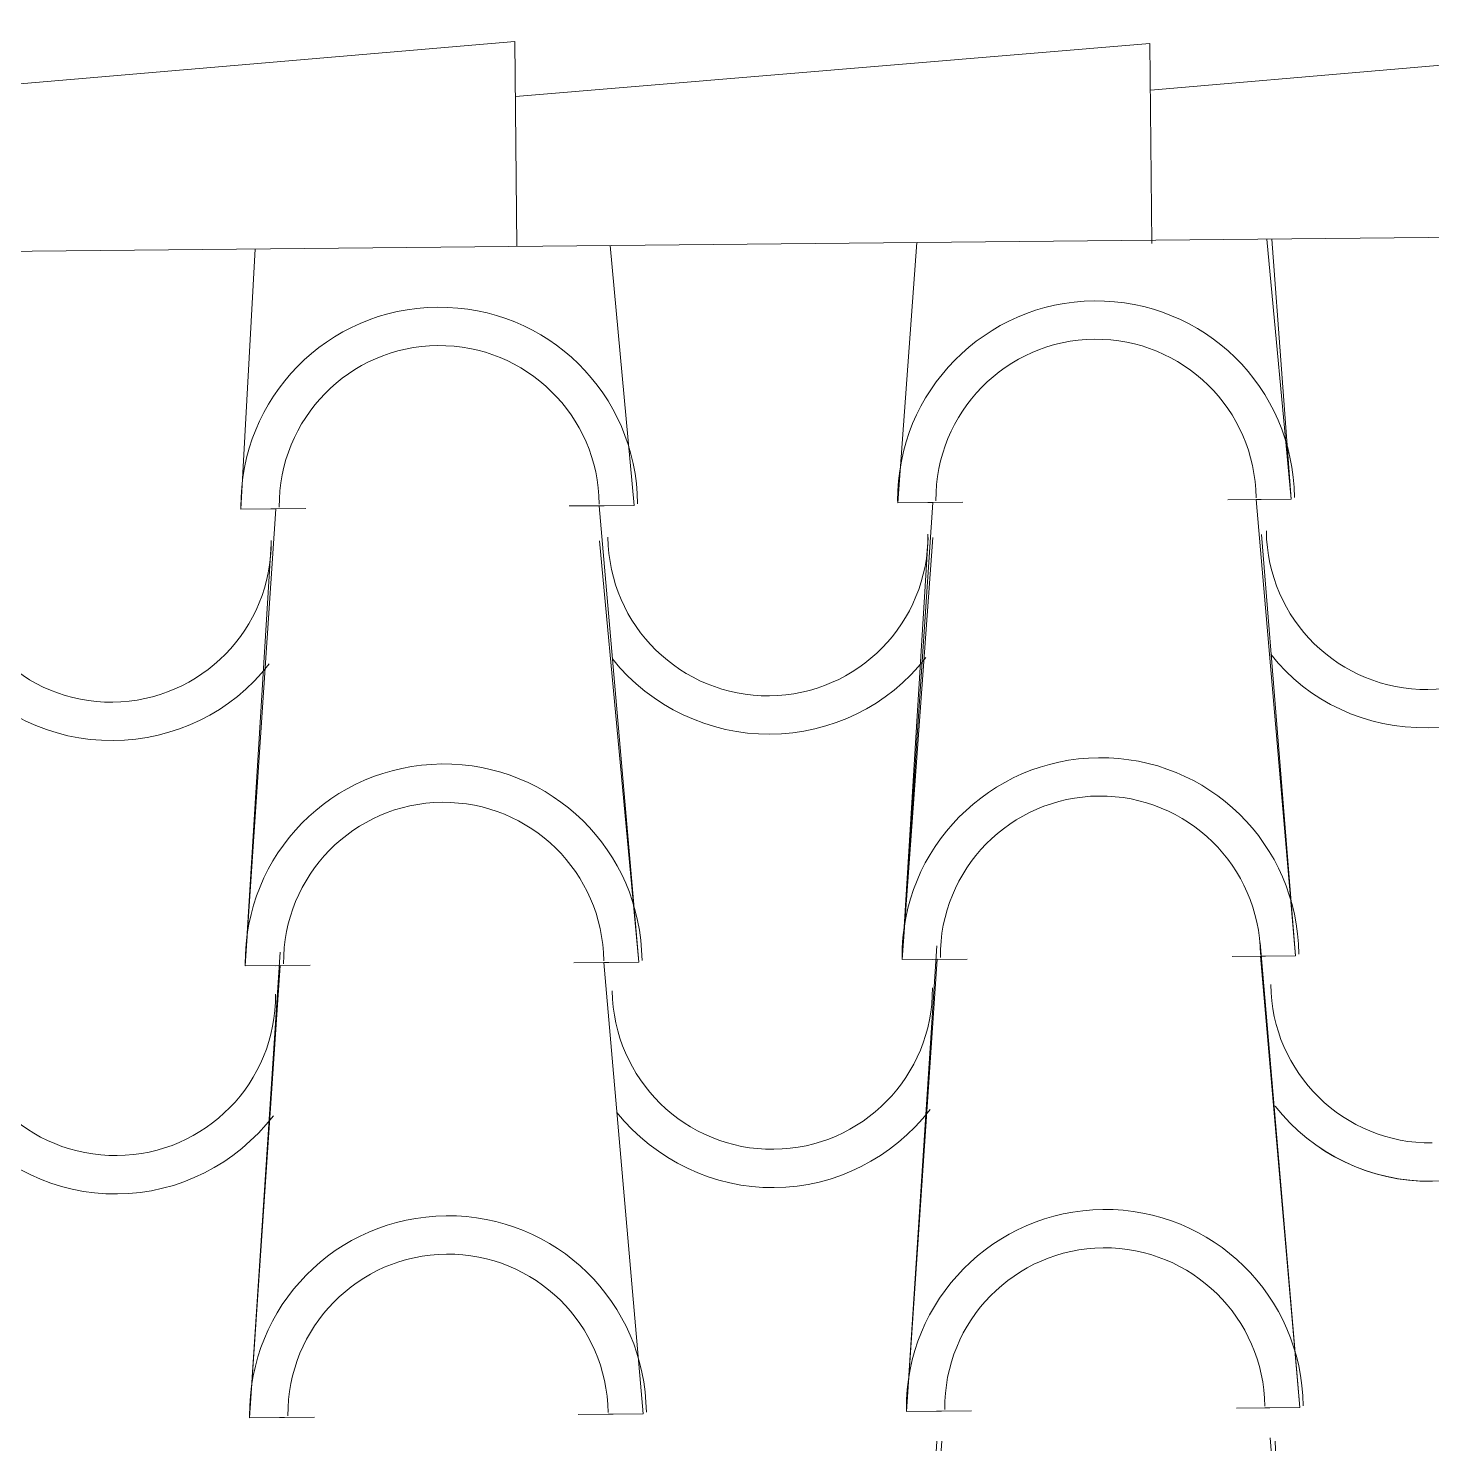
# Model space of a CAD drawing. Header units: millimetres. Extents: x 36985 to 49607, y -23856 to -17842.
# Drawn here: x 43211 to 43897, y -18572 to -17881 of the extents above; entities that cross this region are included whole.
import ezdxf

# ---------------------------------------------------------------- set-up
doc = ezdxf.new("R2010")
doc.units = ezdxf.units.MM
doc.layers.add('A-COB-___-___-EXI', color=250, linetype='Continuous', lineweight=25)

msp = doc.modelspace()

# ---------------------------------------------------------------- linework, layer by layer
at = {"layer": 'A-COB-___-___-EXI', "color": 18, "lineweight": 9}
for p, q in [((43332.46, -18115.6), (43315.36, -18115.77)), ((43330.02, -18115.63), (43347.12, -18115.46)), ((43492.91, -18114.06), (43475.81, -18114.22)), ((43490.47, -18114.08), (43507.57, -18113.92)), ((43495.06, -18337.22), (43477.95, -18337.39)), ((43334.61, -18338.76), (43317.51, -18338.93)), ((43332.17, -18338.79), (43349.27, -18338.62)), ((43497.18, -18557.94), (43480.08, -18558.1))]:
    msp.add_line(p, q, dxfattribs=at)
at = {"layer": 'A-COB-___-___-EXI', "color": 18, "lineweight": 9, "flags": 128}
for points in [[(44113.12, -17981.03), (44112.16, -17880.85), (43759.76, -17911.12)], [(43450.15, -17987.4), (43449.19, -17887.23), (43096.79, -17917.49)], [(43760.48, -17986.05), (43759.54, -17888.32), (43449.45, -17914.1)], [(37541.28, -18044.22), (48962.39, -17934.4), (48974.2, -18061.36), (48957.91, -18061.51), (48974.2, -18061.36), (48957.91, -18061.51), (48974.2, -18061.36), (48962.39, -17934.4), (48974.2, -18061.36), (48957.91, -18061.51), (48976.35, -18284.52), (48960.06, -18284.67), (48978.47, -18505.23), (48962.18, -18505.39), (48978.47, -18505.23), (48962.18, -18505.39), (48978.47, -18505.23), (48962.18, -18505.39), (48978.47, -18505.23), (48960.06, -18284.67), (48976.35, -18284.52), (48960.06, -18284.67)], [(43832.74, -18554.71), (43813.51, -18334.16), (43830.61, -18333.99), (43813.51, -18334.16), (43832.74, -18554.71), (43813.51, -18334.16), (43830.61, -18333.99), (43813.51, -18334.16), (43830.61, -18333.99), (43811.36, -18111), (43828.47, -18110.83), (43816.66, -17983.88), (43828.47, -18110.83), (43811.36, -18111), (43828.47, -18110.83), (43811.36, -18111)], [(43322.28, -17988.63), (43315.36, -18115.77), (43332.46, -18115.6), (43315.36, -18115.77), (43332.46, -18115.6), (43315.36, -18115.77), (43322.28, -17988.63), (43315.36, -18115.77), (43332.46, -18115.6), (43317.51, -18338.93), (43334.61, -18338.76), (43317.51, -18338.93), (43334.61, -18338.76), (43317.51, -18338.93), (43330.19, -18132.73), (43317.51, -18338.93), (43334.61, -18338.76), (43319.63, -18559.65), (43336.73, -18559.48), (43319.63, -18559.65), (43336.73, -18559.48), (43319.63, -18559.65), (43336.73, -18559.48), (43319.63, -18559.65), (43336.73, -18559.48), (43319.63, -18559.65), (43334.55, -18332.25), (43319.63, -18559.65), (43336.73, -18559.48)], [(43495.76, -17986.97), (43507.57, -18113.92), (43490.47, -18114.08), (43507.57, -18113.92), (43490.47, -18114.08), (43507.57, -18113.92), (43495.76, -17986.97), (43507.57, -18113.92), (43490.47, -18114.08), (43509.72, -18337.08), (43492.61, -18337.24), (43509.72, -18337.08), (43490.63, -18131.19), (43509.72, -18337.08), (43492.61, -18337.24), (43511.84, -18557.8), (43494.74, -18557.96), (43511.84, -18557.8), (43494.74, -18557.96), (43511.84, -18557.8), (43494.74, -18557.96), (43511.84, -18557.8), (43492.61, -18337.24), (43509.72, -18337.08), (43492.61, -18337.24), (43509.72, -18337.08)], [(43651.08, -18129.64), (43638.4, -18335.84), (43655.51, -18335.68), (43638.4, -18335.84), (43655.51, -18335.68), (43638.4, -18335.84), (43653.36, -18112.52), (43636.26, -18112.68), (43645.62, -17985.53)], [(43653.36, -18112.52), (43636.26, -18112.68), (43653.36, -18112.52), (43636.26, -18112.68), (43645.62, -17985.53)], [(43657.63, -18556.4), (43640.52, -18556.56), (43655.51, -18335.68), (43638.4, -18335.84), (43655.51, -18335.68), (43638.4, -18335.84), (43655.51, -18335.68), (43640.52, -18556.56), (43657.63, -18556.4), (43640.52, -18556.56), (43657.63, -18556.4), (43640.52, -18556.56), (43657.63, -18556.4), (43640.52, -18556.56), (43655.51, -18335.68), (43638.4, -18335.84), (43653.52, -18129.62), (43638.4, -18335.84), (43655.51, -18335.68), (43640.52, -18556.56), (43657.63, -18556.4), (43640.52, -18556.56), (43657.63, -18556.4), (43640.52, -18556.56), (43655.44, -18329.16), (43640.52, -18556.56)], [(43813.97, -18128.08), (43830.61, -18333.99), (43813.51, -18334.16), (43830.61, -18333.99), (43813.97, -18128.08), (43830.61, -18333.99), (43813.51, -18334.16), (43830.61, -18333.99), (43813.97, -18128.08), (43830.61, -18333.99), (43813.51, -18334.16), (43830.61, -18333.99), (43813.51, -18334.16), (43832.74, -18554.71), (43815.63, -18554.88), (43832.74, -18554.71), (43815.63, -18554.88), (43832.74, -18554.71), (43815.63, -18554.88), (43832.74, -18554.71), (43815.63, -18554.88), (43832.74, -18554.71), (43813.45, -18327.64), (43832.74, -18554.71), (43815.63, -18554.88), (43832.74, -18554.71), (43815.63, -18554.88)], [(43492.61, -18337.24), (43511.84, -18557.8), (43494.74, -18557.96), (43511.84, -18557.8)], [(43672.29, -18556.26), (43655.18, -18556.42), (43672.29, -18556.26), (43655.18, -18556.42)], [(43351.39, -18559.34), (43334.29, -18559.51), (43351.39, -18559.34), (43334.29, -18559.51)], [(43642.65, -18778.09), (43657.77, -18571.06), (43642.65, -18778.09)], [(43642.65, -18778.09), (43657.77, -18571.06)], [(43644.8, -19001.25), (43659.7, -18771.41), (43644.8, -19001.25), (43661.9, -19001.09), (43644.8, -19001.25), (43659.76, -18777.93), (43642.65, -18778.09), (43657.77, -18571.06)], [(43642.65, -18778.09), (43655.33, -18571.08), (43642.65, -18778.09)], [(43834.87, -18776.24), (43818.22, -18569.51), (43834.87, -18776.24)], [(43834.87, -18776.24), (43818.22, -18569.51), (43834.87, -18776.24)]]:
    msp.add_lwpolyline(points, dxfattribs=at)
for points in [[(43819.1, -17983.86), (43828.47, -18110.83), (43811.36, -18111), (43828.47, -18110.83), (43811.36, -18111), (43828.47, -18110.83)], [(43816.66, -17983.88), (43828.47, -18110.83), (43811.36, -18111), (43828.47, -18110.83), (43811.36, -18111), (43828.47, -18110.83)], [(43645.62, -17985.53), (43636.26, -18112.68), (43653.36, -18112.52), (43636.26, -18112.68), (43653.36, -18112.52), (43636.26, -18112.68)], [(43645.62, -17985.53), (43636.26, -18112.68), (43653.36, -18112.52), (43636.26, -18112.68), (43653.36, -18112.52), (43636.26, -18112.68)], [(43668.02, -18112.38), (43650.92, -18112.54)], [(43797.52, -18111.13), (43813.81, -18110.97)], [(43653.52, -18129.62), (43638.4, -18335.84), (43655.51, -18335.68), (43638.4, -18335.84)], [(43670.17, -18335.54), (43653.06, -18335.7)], [(43799.66, -18334.29), (43815.95, -18334.14)], [(43801.79, -18555.01), (43818.08, -18554.85)], [(43818.22, -18569.51), (43834.87, -18776.24), (43817.76, -18776.41), (43834.87, -18776.24)]]:
    msp.add_lwpolyline(points, close=True, dxfattribs=at)
at = {"layer": 'A-COB-___-___-EXI', "color": 18, "lineweight": 9}
for points in [[(43411.34, -18017.1), (43411.34, -18017.1), (43357.59, -18017.62), (43314.84, -18061.2), (43315.35, -18114.95)], [(43411.34, -18017.1), (43411.34, -18017.1), (43357.59, -18017.62), (43314.84, -18061.2), (43315.35, -18114.95)], [(43411.34, -18017.1), (43411.34, -18017.1), (43357.59, -18017.62), (43314.84, -18061.2), (43315.35, -18114.95)], [(43411.34, -18017.1), (43411.34, -18017.1), (43357.59, -18017.62), (43314.84, -18061.2), (43315.35, -18114.95)], [(43411.34, -18017.1), (43411.34, -18017.1), (43357.59, -18017.62), (43314.84, -18061.2), (43315.35, -18114.95)], [(43411.34, -18017.1), (43411.34, -18017.1), (43357.59, -18017.62), (43314.84, -18061.2), (43315.35, -18114.95)], [(43732.24, -18014.02), (43732.24, -18014.02), (43679.3, -18014.52), (43635.73, -18058.11), (43636.25, -18111.87)], [(43732.24, -18014.02), (43732.24, -18014.02), (43679.3, -18014.52), (43635.73, -18058.11), (43636.25, -18111.87)], [(43732.24, -18014.02), (43732.24, -18014.02), (43679.3, -18014.52), (43635.73, -18058.11), (43636.25, -18111.87)], [(43732.24, -18014.02), (43732.24, -18014.02), (43679.3, -18014.52), (43635.73, -18058.11), (43636.25, -18111.87)], [(43732.24, -18014.02), (43732.24, -18014.02), (43679.3, -18014.52), (43635.73, -18058.11), (43636.25, -18111.87)], [(43732.24, -18014.02), (43732.24, -18014.02), (43679.3, -18014.52), (43635.73, -18058.11), (43636.25, -18111.87)], [(43732.24, -18014.02), (43732.24, -18014.02), (43679.3, -18014.52), (43635.73, -18058.11), (43636.25, -18111.87)], [(43732.24, -18014.02), (43732.24, -18014.02), (43679.3, -18014.52), (43635.73, -18058.11), (43636.25, -18111.87)], [(43732.24, -18014.02), (43732.24, -18014.02), (43679.3, -18014.52), (43635.73, -18058.11), (43636.25, -18111.87)], [(43732.24, -18014.02), (43732.24, -18014.02), (43679.3, -18014.52), (43635.73, -18058.11), (43636.25, -18111.87)], [(43732.24, -18014.02), (43732.24, -18014.02), (43679.3, -18014.52), (43635.73, -18058.11), (43636.25, -18111.87)], [(43732.24, -18014.02), (43732.24, -18014.02), (43679.3, -18014.52), (43635.73, -18058.11), (43636.25, -18111.87)], [(43732.42, -18032.75), (43732.42, -18032.75), (43689.25, -18033.16), (43654.57, -18068.52), (43654.98, -18111.69)], [(43732.42, -18032.75), (43732.42, -18032.75), (43689.25, -18033.16), (43654.57, -18068.52), (43654.98, -18111.69)], [(43732.42, -18032.75), (43732.42, -18032.75), (43689.25, -18033.16), (43654.57, -18068.52), (43654.98, -18111.69)], [(43732.42, -18032.75), (43732.42, -18032.75), (43689.25, -18033.16), (43654.57, -18068.52), (43654.98, -18111.69)], [(43732.42, -18032.75), (43732.42, -18032.75), (43689.25, -18033.16), (43654.57, -18068.52), (43654.98, -18111.69)], [(43732.42, -18032.75), (43732.42, -18032.75), (43689.25, -18033.16), (43654.57, -18068.52), (43654.98, -18111.69)], [(43732.42, -18032.75), (43732.42, -18032.75), (43689.25, -18033.16), (43654.57, -18068.52), (43654.98, -18111.69)], [(43732.42, -18032.75), (43732.42, -18032.75), (43689.25, -18033.16), (43654.57, -18068.52), (43654.98, -18111.69)], [(43732.42, -18032.75), (43732.42, -18032.75), (43689.25, -18033.16), (43654.57, -18068.52), (43654.98, -18111.69)], [(43732.42, -18032.75), (43732.42, -18032.75), (43689.25, -18033.16), (43654.57, -18068.52), (43654.98, -18111.69)], [(43732.42, -18032.75), (43732.42, -18032.75), (43689.25, -18033.16), (43654.57, -18068.52), (43654.98, -18111.69)], [(43732.42, -18032.75), (43732.42, -18032.75), (43689.25, -18033.16), (43654.57, -18068.52), (43654.98, -18111.69)], [(43411.52, -18035.83), (43411.52, -18035.83), (43368.35, -18036.25), (43333.67, -18071.61), (43334.09, -18114.77)], [(43411.52, -18035.83), (43411.52, -18035.83), (43368.35, -18036.25), (43333.67, -18071.61), (43334.09, -18114.77)], [(43411.52, -18035.83), (43411.52, -18035.83), (43368.35, -18036.25), (43333.67, -18071.61), (43334.09, -18114.77)], [(43411.52, -18035.83), (43411.52, -18035.83), (43368.35, -18036.25), (43333.67, -18071.61), (43334.09, -18114.77)], [(43411.52, -18035.83), (43411.52, -18035.83), (43368.35, -18036.25), (43333.67, -18071.61), (43334.09, -18114.77)], [(43411.52, -18035.83), (43411.52, -18035.83), (43368.35, -18036.25), (43333.67, -18071.61), (43334.09, -18114.77)], [(43573.63, -18206.96), (43573.63, -18206.96), (43616.8, -18206.54), (43651.48, -18171.18), (43651.07, -18128.02)], [(43895.34, -18203.86), (43895.34, -18203.86), (43938.51, -18203.45), (43973.19, -18168.09), (43972.78, -18124.92)], [(43252.73, -18210.04), (43252.73, -18210.04), (43295.9, -18209.63), (43330.58, -18174.27), (43330.17, -18131.1)], [(43895.52, -18222.59), (43895.52, -18222.59), (43924.84, -18222.31), (43953.21, -18208.19), (43970.9, -18184.4)], [(43252.91, -18228.77), (43252.91, -18228.77), (43283.05, -18228.48), (43310.61, -18215.19), (43329.12, -18191.39)], [(43573.81, -18225.69), (43573.81, -18225.69), (43603.94, -18225.4), (43631.51, -18212.1), (43650.02, -18188.3)], [(43413.49, -18240.26), (43413.49, -18240.26), (43359.73, -18240.78), (43316.98, -18284.36), (43317.5, -18338.11)], [(43413.49, -18240.26), (43413.49, -18240.26), (43359.73, -18240.78), (43316.98, -18284.36), (43317.5, -18338.11)], [(43413.49, -18240.26), (43413.49, -18240.26), (43359.73, -18240.78), (43316.98, -18284.36), (43317.5, -18338.11)], [(43413.49, -18240.26), (43413.49, -18240.26), (43359.73, -18240.78), (43316.98, -18284.36), (43317.5, -18338.11)], [(43413.49, -18240.26), (43413.49, -18240.26), (43359.73, -18240.78), (43316.98, -18284.36), (43317.5, -18338.11)], [(43413.49, -18240.26), (43413.49, -18240.26), (43359.73, -18240.78), (43316.98, -18284.36), (43317.5, -18338.11)], [(43734.38, -18237.18), (43734.38, -18237.18), (43681.44, -18237.69), (43637.88, -18281.27), (43638.39, -18335.03)], [(43734.38, -18237.18), (43734.38, -18237.18), (43681.44, -18237.69), (43637.88, -18281.27), (43638.39, -18335.03)], [(43734.38, -18237.18), (43734.38, -18237.18), (43681.44, -18237.69), (43637.88, -18281.27), (43638.39, -18335.03)], [(43734.38, -18237.18), (43734.38, -18237.18), (43681.44, -18237.69), (43637.88, -18281.27), (43638.39, -18335.03)], [(43734.38, -18237.18), (43734.38, -18237.18), (43681.44, -18237.69), (43637.88, -18281.27), (43638.39, -18335.03)], [(43734.38, -18237.18), (43734.38, -18237.18), (43681.44, -18237.69), (43637.88, -18281.27), (43638.39, -18335.03)], [(43734.38, -18237.18), (43734.38, -18237.18), (43681.44, -18237.69), (43637.88, -18281.27), (43638.39, -18335.03)], [(43734.38, -18237.18), (43734.38, -18237.18), (43681.44, -18237.69), (43637.88, -18281.27), (43638.39, -18335.03)], [(43734.38, -18237.18), (43734.38, -18237.18), (43681.44, -18237.69), (43637.88, -18281.27), (43638.39, -18335.03)], [(43734.38, -18237.18), (43734.38, -18237.18), (43681.44, -18237.69), (43637.88, -18281.27), (43638.39, -18335.03)], [(43734.38, -18237.18), (43734.38, -18237.18), (43681.44, -18237.69), (43637.88, -18281.27), (43638.39, -18335.03)], [(43734.38, -18237.18), (43734.38, -18237.18), (43681.44, -18237.69), (43637.88, -18281.27), (43638.39, -18335.03)], [(43413.67, -18258.99), (43413.67, -18258.99), (43370.5, -18259.41), (43335.82, -18294.77), (43336.23, -18337.93)], [(43413.67, -18258.99), (43413.67, -18258.99), (43370.5, -18259.41), (43335.82, -18294.77), (43336.23, -18337.93)], [(43413.67, -18258.99), (43413.67, -18258.99), (43370.5, -18259.41), (43335.82, -18294.77), (43336.23, -18337.93)], [(43413.67, -18258.99), (43413.67, -18258.99), (43370.5, -18259.41), (43335.82, -18294.77), (43336.23, -18337.93)], [(43413.67, -18258.99), (43413.67, -18258.99), (43370.5, -18259.41), (43335.82, -18294.77), (43336.23, -18337.93)], [(43413.67, -18258.99), (43413.67, -18258.99), (43370.5, -18259.41), (43335.82, -18294.77), (43336.23, -18337.93)], [(43734.56, -18255.91), (43734.56, -18255.91), (43691.4, -18256.32), (43656.71, -18291.68), (43657.13, -18334.85)], [(43734.56, -18255.91), (43734.56, -18255.91), (43691.4, -18256.32), (43656.71, -18291.68), (43657.13, -18334.85)], [(43734.56, -18255.91), (43734.56, -18255.91), (43691.4, -18256.32), (43656.71, -18291.68), (43657.13, -18334.85)], [(43734.56, -18255.91), (43734.56, -18255.91), (43691.4, -18256.32), (43656.71, -18291.68), (43657.13, -18334.85)], [(43734.56, -18255.91), (43734.56, -18255.91), (43691.4, -18256.32), (43656.71, -18291.68), (43657.13, -18334.85)], [(43734.56, -18255.91), (43734.56, -18255.91), (43691.4, -18256.32), (43656.71, -18291.68), (43657.13, -18334.85)], [(43734.56, -18255.91), (43734.56, -18255.91), (43691.4, -18256.32), (43656.71, -18291.68), (43657.13, -18334.85)], [(43734.56, -18255.91), (43734.56, -18255.91), (43691.4, -18256.32), (43656.71, -18291.68), (43657.13, -18334.85)], [(43734.56, -18255.91), (43734.56, -18255.91), (43691.4, -18256.32), (43656.71, -18291.68), (43657.13, -18334.85)], [(43734.56, -18255.91), (43734.56, -18255.91), (43691.4, -18256.32), (43656.71, -18291.68), (43657.13, -18334.85)], [(43734.56, -18255.91), (43734.56, -18255.91), (43691.4, -18256.32), (43656.71, -18291.68), (43657.13, -18334.85)], [(43734.56, -18255.91), (43734.56, -18255.91), (43691.4, -18256.32), (43656.71, -18291.68), (43657.13, -18334.85)], [(43575.76, -18428.49), (43575.76, -18428.49), (43618.93, -18428.07), (43653.61, -18392.71), (43653.2, -18349.55)], [(43254.86, -18431.57), (43254.86, -18431.57), (43298.03, -18431.16), (43332.71, -18395.8), (43332.3, -18352.63)], [(43896.83, -18444.13), (43896.83, -18444.13), (43926.97, -18443.84), (43955.34, -18429.72), (43973.03, -18405.93)], [(43255.04, -18450.31), (43255.04, -18450.31), (43285.18, -18450.02), (43312.74, -18435.9), (43331.24, -18412.1)], [(43255.04, -18450.31), (43255.04, -18450.31), (43285.18, -18450.02), (43312.74, -18435.9), (43331.24, -18412.1)], [(43575.94, -18447.22), (43575.94, -18447.22), (43606.07, -18446.93), (43633.63, -18432.82), (43652.14, -18409.02)], [(43575.94, -18447.22), (43575.94, -18447.22), (43606.07, -18446.93), (43633.63, -18432.82), (43652.14, -18409.02)], [(43415.61, -18460.98), (43415.61, -18460.98), (43361.85, -18461.5), (43319.1, -18505.08), (43319.62, -18558.83)], [(43415.61, -18460.98), (43415.61, -18460.98), (43361.85, -18461.5), (43319.1, -18505.08), (43319.62, -18558.83)], [(43415.61, -18460.98), (43415.61, -18460.98), (43361.85, -18461.5), (43319.1, -18505.08), (43319.62, -18558.83)], [(43415.61, -18460.98), (43415.61, -18460.98), (43361.85, -18461.5), (43319.1, -18505.08), (43319.62, -18558.83)], [(43415.61, -18460.98), (43415.61, -18460.98), (43361.85, -18461.5), (43319.1, -18505.08), (43319.62, -18558.83)], [(43415.61, -18460.98), (43415.61, -18460.98), (43361.85, -18461.5), (43319.1, -18505.08), (43319.62, -18558.83)], [(43415.61, -18460.98), (43415.61, -18460.98), (43361.85, -18461.5), (43319.1, -18505.08), (43319.62, -18558.83)], [(43415.61, -18460.98), (43415.61, -18460.98), (43361.85, -18461.5), (43319.1, -18505.08), (43319.62, -18558.83)], [(43415.61, -18460.98), (43415.61, -18460.98), (43361.85, -18461.5), (43319.1, -18505.08), (43319.62, -18558.83)], [(43736.5, -18457.89), (43736.5, -18457.89), (43683.56, -18458.4), (43640, -18501.99), (43640.52, -18555.75)], [(43736.5, -18457.89), (43736.5, -18457.89), (43683.56, -18458.4), (43640, -18501.99), (43640.52, -18555.75)], [(43736.5, -18457.89), (43736.5, -18457.89), (43683.56, -18458.4), (43640, -18501.99), (43640.52, -18555.75)], [(43736.5, -18457.89), (43736.5, -18457.89), (43683.56, -18458.4), (43640, -18501.99), (43640.52, -18555.75)], [(43736.5, -18457.89), (43736.5, -18457.89), (43683.56, -18458.4), (43640, -18501.99), (43640.52, -18555.75)], [(43736.5, -18457.89), (43736.5, -18457.89), (43683.56, -18458.4), (43640, -18501.99), (43640.52, -18555.75)], [(43736.5, -18457.89), (43736.5, -18457.89), (43683.56, -18458.4), (43640, -18501.99), (43640.52, -18555.75)], [(43736.5, -18457.89), (43736.5, -18457.89), (43683.56, -18458.4), (43640, -18501.99), (43640.52, -18555.75)], [(43736.5, -18457.89), (43736.5, -18457.89), (43683.56, -18458.4), (43640, -18501.99), (43640.52, -18555.75)], [(43736.5, -18457.89), (43736.5, -18457.89), (43683.56, -18458.4), (43640, -18501.99), (43640.52, -18555.75)], [(43736.5, -18457.89), (43736.5, -18457.89), (43683.56, -18458.4), (43640, -18501.99), (43640.52, -18555.75)], [(43736.5, -18457.89), (43736.5, -18457.89), (43683.56, -18458.4), (43640, -18501.99), (43640.52, -18555.75)], [(43415.79, -18479.71), (43415.79, -18479.71), (43372.62, -18480.13), (43337.94, -18515.49), (43338.35, -18558.65)], [(43415.79, -18479.71), (43415.79, -18479.71), (43372.62, -18480.13), (43337.94, -18515.49), (43338.35, -18558.65)], [(43415.79, -18479.71), (43415.79, -18479.71), (43372.62, -18480.13), (43337.94, -18515.49), (43338.35, -18558.65)], [(43415.79, -18479.71), (43415.79, -18479.71), (43372.62, -18480.13), (43337.94, -18515.49), (43338.35, -18558.65)], [(43415.79, -18479.71), (43415.79, -18479.71), (43372.62, -18480.13), (43337.94, -18515.49), (43338.35, -18558.65)], [(43415.79, -18479.71), (43415.79, -18479.71), (43372.62, -18480.13), (43337.94, -18515.49), (43338.35, -18558.65)], [(43415.79, -18479.71), (43415.79, -18479.71), (43372.62, -18480.13), (43337.94, -18515.49), (43338.35, -18558.65)], [(43415.79, -18479.71), (43415.79, -18479.71), (43372.62, -18480.13), (43337.94, -18515.49), (43338.35, -18558.65)], [(43415.79, -18479.71), (43415.79, -18479.71), (43372.62, -18480.13), (43337.94, -18515.49), (43338.35, -18558.65)], [(43736.68, -18476.63), (43736.68, -18476.63), (43693.52, -18477.04), (43658.83, -18512.4), (43659.25, -18555.57)], [(43736.68, -18476.63), (43736.68, -18476.63), (43693.52, -18477.04), (43658.83, -18512.4), (43659.25, -18555.57)], [(43736.68, -18476.63), (43736.68, -18476.63), (43693.52, -18477.04), (43658.83, -18512.4), (43659.25, -18555.57)], [(43736.68, -18476.63), (43736.68, -18476.63), (43693.52, -18477.04), (43658.83, -18512.4), (43659.25, -18555.57)], [(43736.68, -18476.63), (43736.68, -18476.63), (43693.52, -18477.04), (43658.83, -18512.4), (43659.25, -18555.57)], [(43736.68, -18476.63), (43736.68, -18476.63), (43693.52, -18477.04), (43658.83, -18512.4), (43659.25, -18555.57)], [(43736.68, -18476.63), (43736.68, -18476.63), (43693.52, -18477.04), (43658.83, -18512.4), (43659.25, -18555.57)], [(43736.68, -18476.63), (43736.68, -18476.63), (43693.52, -18477.04), (43658.83, -18512.4), (43659.25, -18555.57)], [(43736.68, -18476.63), (43736.68, -18476.63), (43693.52, -18477.04), (43658.83, -18512.4), (43659.25, -18555.57)], [(43736.68, -18476.63), (43736.68, -18476.63), (43693.52, -18477.04), (43658.83, -18512.4), (43659.25, -18555.57)], [(43736.68, -18476.63), (43736.68, -18476.63), (43693.52, -18477.04), (43658.83, -18512.4), (43659.25, -18555.57)], [(43736.68, -18476.63), (43736.68, -18476.63), (43693.52, -18477.04), (43658.83, -18512.4), (43659.25, -18555.57)]]:
    msp.add_open_spline(points, degree=3, knots=[0.125, 0.125, 0.125, 0.125, 0.125001, 1, 1, 1, 1], dxfattribs=at)
for points in [[(43509.19, -18113.09), (43508.68, -18059.34), (43465.1, -18016.58), (43411.34, -18017.1)], [(43509.19, -18113.09), (43508.68, -18059.34), (43465.1, -18016.58), (43411.34, -18017.1)], [(43509.19, -18113.09), (43508.68, -18059.34), (43465.1, -18016.58), (43411.34, -18017.1)], [(43509.19, -18113.09), (43508.68, -18059.34), (43465.1, -18016.58), (43411.34, -18017.1)], [(43509.19, -18113.09), (43508.68, -18059.34), (43465.1, -18016.58), (43411.34, -18017.1)], [(43509.19, -18113.09), (43508.68, -18059.34), (43465.1, -18016.58), (43411.34, -18017.1)], [(43830.09, -18110), (43829.57, -18056.25), (43785.99, -18013.5), (43732.24, -18014.02)], [(43830.09, -18110), (43829.57, -18056.25), (43785.99, -18013.5), (43732.24, -18014.02)], [(43830.09, -18110), (43829.57, -18056.25), (43785.99, -18013.5), (43732.24, -18014.02)], [(43830.09, -18110), (43829.57, -18056.25), (43785.99, -18013.5), (43732.24, -18014.02)], [(43830.09, -18110), (43829.57, -18056.25), (43785.99, -18013.5), (43732.24, -18014.02)], [(43830.09, -18110), (43829.57, -18056.25), (43785.99, -18013.5), (43732.24, -18014.02)], [(43830.09, -18110), (43829.57, -18056.25), (43785.99, -18013.5), (43732.24, -18014.02)], [(43830.09, -18110), (43829.57, -18056.25), (43785.99, -18013.5), (43732.24, -18014.02)], [(43830.09, -18110), (43829.57, -18056.25), (43785.99, -18013.5), (43732.24, -18014.02)], [(43830.09, -18110), (43829.57, -18056.25), (43785.99, -18013.5), (43732.24, -18014.02)], [(43830.09, -18110), (43829.57, -18056.25), (43785.99, -18013.5), (43732.24, -18014.02)], [(43830.09, -18110), (43829.57, -18056.25), (43785.99, -18013.5), (43732.24, -18014.02)], [(43811.36, -18110.18), (43810.94, -18067.02), (43775.58, -18032.33), (43732.42, -18032.75)], [(43811.36, -18110.18), (43810.94, -18067.02), (43775.58, -18032.33), (43732.42, -18032.75)], [(43811.36, -18110.18), (43810.94, -18067.02), (43775.58, -18032.33), (43732.42, -18032.75)], [(43811.36, -18110.18), (43810.94, -18067.02), (43775.58, -18032.33), (43732.42, -18032.75)], [(43811.36, -18110.18), (43810.94, -18067.02), (43775.58, -18032.33), (43732.42, -18032.75)], [(43811.36, -18110.18), (43810.94, -18067.02), (43775.58, -18032.33), (43732.42, -18032.75)], [(43811.36, -18110.18), (43810.94, -18067.02), (43775.58, -18032.33), (43732.42, -18032.75)], [(43811.36, -18110.18), (43810.94, -18067.02), (43775.58, -18032.33), (43732.42, -18032.75)], [(43811.36, -18110.18), (43810.94, -18067.02), (43775.58, -18032.33), (43732.42, -18032.75)], [(43811.36, -18110.18), (43810.94, -18067.02), (43775.58, -18032.33), (43732.42, -18032.75)], [(43811.36, -18110.18), (43810.94, -18067.02), (43775.58, -18032.33), (43732.42, -18032.75)], [(43811.36, -18110.18), (43810.94, -18067.02), (43775.58, -18032.33), (43732.42, -18032.75)], [(43490.46, -18113.27), (43490.05, -18070.1), (43454.69, -18035.42), (43411.52, -18035.83)], [(43490.46, -18113.27), (43490.05, -18070.1), (43454.69, -18035.42), (43411.52, -18035.83)], [(43490.46, -18113.27), (43490.05, -18070.1), (43454.69, -18035.42), (43411.52, -18035.83)], [(43490.46, -18113.27), (43490.05, -18070.1), (43454.69, -18035.42), (43411.52, -18035.83)], [(43490.46, -18113.27), (43490.05, -18070.1), (43454.69, -18035.42), (43411.52, -18035.83)], [(43490.46, -18113.27), (43490.05, -18070.1), (43454.69, -18035.42), (43411.52, -18035.83)], [(43494.69, -18129.52), (43495.1, -18172.69), (43530.46, -18207.37), (43573.63, -18206.96)], [(43816.4, -18126.43), (43816.81, -18169.59), (43852.17, -18204.28), (43895.34, -18203.86)], [(43173.79, -18132.61), (43174.21, -18175.77), (43209.57, -18210.46), (43252.73, -18210.04)], [(43175.99, -18192.04), (43194.95, -18215.48), (43222.78, -18229.06), (43252.91, -18228.77)], [(43496.89, -18188.96), (43515.85, -18212.4), (43544.49, -18225.97), (43573.81, -18225.69)], [(43818.61, -18186.68), (43836.75, -18210.13), (43865.38, -18222.88), (43895.52, -18222.59)], [(43511.34, -18336.25), (43510.82, -18282.5), (43467.24, -18239.75), (43413.49, -18240.26)], [(43511.34, -18336.25), (43510.82, -18282.5), (43467.24, -18239.75), (43413.49, -18240.26)], [(43511.34, -18336.25), (43510.82, -18282.5), (43467.24, -18239.75), (43413.49, -18240.26)], [(43511.34, -18336.25), (43510.82, -18282.5), (43467.24, -18239.75), (43413.49, -18240.26)], [(43511.34, -18336.25), (43510.82, -18282.5), (43467.24, -18239.75), (43413.49, -18240.26)], [(43511.34, -18336.25), (43510.82, -18282.5), (43467.24, -18239.75), (43413.49, -18240.26)], [(43832.23, -18333.16), (43831.72, -18279.41), (43788.14, -18236.66), (43734.38, -18237.18)], [(43832.23, -18333.16), (43831.72, -18279.41), (43788.14, -18236.66), (43734.38, -18237.18)], [(43832.23, -18333.16), (43831.72, -18279.41), (43788.14, -18236.66), (43734.38, -18237.18)], [(43832.23, -18333.16), (43831.72, -18279.41), (43788.14, -18236.66), (43734.38, -18237.18)], [(43832.23, -18333.16), (43831.72, -18279.41), (43788.14, -18236.66), (43734.38, -18237.18)], [(43832.23, -18333.16), (43831.72, -18279.41), (43788.14, -18236.66), (43734.38, -18237.18)], [(43832.23, -18333.16), (43831.72, -18279.41), (43788.14, -18236.66), (43734.38, -18237.18)], [(43832.23, -18333.16), (43831.72, -18279.41), (43788.14, -18236.66), (43734.38, -18237.18)], [(43832.23, -18333.16), (43831.72, -18279.41), (43788.14, -18236.66), (43734.38, -18237.18)], [(43832.23, -18333.16), (43831.72, -18279.41), (43788.14, -18236.66), (43734.38, -18237.18)], [(43832.23, -18333.16), (43831.72, -18279.41), (43788.14, -18236.66), (43734.38, -18237.18)], [(43832.23, -18333.16), (43831.72, -18279.41), (43788.14, -18236.66), (43734.38, -18237.18)], [(43492.61, -18336.43), (43492.19, -18293.26), (43456.83, -18258.58), (43413.67, -18258.99)], [(43492.61, -18336.43), (43492.19, -18293.26), (43456.83, -18258.58), (43413.67, -18258.99)], [(43492.61, -18336.43), (43492.19, -18293.26), (43456.83, -18258.58), (43413.67, -18258.99)], [(43492.61, -18336.43), (43492.19, -18293.26), (43456.83, -18258.58), (43413.67, -18258.99)], [(43492.61, -18336.43), (43492.19, -18293.26), (43456.83, -18258.58), (43413.67, -18258.99)], [(43492.61, -18336.43), (43492.19, -18293.26), (43456.83, -18258.58), (43413.67, -18258.99)], [(43813.5, -18333.34), (43813.09, -18290.18), (43777.73, -18255.49), (43734.56, -18255.91)], [(43813.5, -18333.34), (43813.09, -18290.18), (43777.73, -18255.49), (43734.56, -18255.91)], [(43813.5, -18333.34), (43813.09, -18290.18), (43777.73, -18255.49), (43734.56, -18255.91)], [(43813.5, -18333.34), (43813.09, -18290.18), (43777.73, -18255.49), (43734.56, -18255.91)], [(43813.5, -18333.34), (43813.09, -18290.18), (43777.73, -18255.49), (43734.56, -18255.91)], [(43813.5, -18333.34), (43813.09, -18290.18), (43777.73, -18255.49), (43734.56, -18255.91)], [(43813.5, -18333.34), (43813.09, -18290.18), (43777.73, -18255.49), (43734.56, -18255.91)], [(43813.5, -18333.34), (43813.09, -18290.18), (43777.73, -18255.49), (43734.56, -18255.91)], [(43813.5, -18333.34), (43813.09, -18290.18), (43777.73, -18255.49), (43734.56, -18255.91)], [(43813.5, -18333.34), (43813.09, -18290.18), (43777.73, -18255.49), (43734.56, -18255.91)], [(43813.5, -18333.34), (43813.09, -18290.18), (43777.73, -18255.49), (43734.56, -18255.91)], [(43813.5, -18333.34), (43813.09, -18290.18), (43777.73, -18255.49), (43734.56, -18255.91)], [(43496.82, -18351.05), (43497.23, -18394.22), (43532.59, -18428.9), (43575.76, -18428.49)], [(43818.53, -18347.96), (43818.94, -18391.12), (43854.3, -18425.81), (43897.47, -18425.39)], [(43175.92, -18354.14), (43176.34, -18397.3), (43211.7, -18431.99), (43254.86, -18431.57)], [(43178.12, -18413.58), (43197.08, -18437.02), (43224.91, -18450.6), (43255.04, -18450.31)], [(43178.12, -18413.58), (43197.08, -18437.02), (43224.91, -18450.6), (43255.04, -18450.31)], [(43499.02, -18410.49), (43517.98, -18433.93), (43546.62, -18447.5), (43575.94, -18447.22)], [(43499.02, -18410.49), (43517.98, -18433.93), (43546.62, -18447.5), (43575.94, -18447.22)], [(43820.73, -18407.4), (43838.88, -18430.84), (43867.51, -18444.42), (43896.83, -18444.13)], [(43820.73, -18407.4), (43838.88, -18430.84), (43867.51, -18444.42), (43897.65, -18444.13)], [(43513.46, -18556.97), (43512.94, -18503.21), (43469.36, -18460.46), (43415.61, -18460.98)], [(43513.46, -18556.97), (43512.94, -18503.21), (43469.36, -18460.46), (43415.61, -18460.98)], [(43513.46, -18556.97), (43512.94, -18503.21), (43469.36, -18460.46), (43415.61, -18460.98)], [(43513.46, -18556.97), (43512.94, -18503.21), (43469.36, -18460.46), (43415.61, -18460.98)], [(43513.46, -18556.97), (43512.94, -18503.21), (43469.36, -18460.46), (43415.61, -18460.98)], [(43513.46, -18556.97), (43512.94, -18503.21), (43469.36, -18460.46), (43415.61, -18460.98)], [(43513.46, -18556.97), (43512.94, -18503.21), (43469.36, -18460.46), (43415.61, -18460.98)], [(43513.46, -18556.97), (43512.94, -18503.21), (43469.36, -18460.46), (43415.61, -18460.98)], [(43513.46, -18556.97), (43512.94, -18503.21), (43469.36, -18460.46), (43415.61, -18460.98)], [(43834.36, -18553.88), (43833.84, -18500.13), (43790.26, -18457.38), (43736.5, -18457.89)], [(43834.36, -18553.88), (43833.84, -18500.13), (43790.26, -18457.38), (43736.5, -18457.89)], [(43834.36, -18553.88), (43833.84, -18500.13), (43790.26, -18457.38), (43736.5, -18457.89)], [(43834.36, -18553.88), (43833.84, -18500.13), (43790.26, -18457.38), (43736.5, -18457.89)], [(43834.36, -18553.88), (43833.84, -18500.13), (43790.26, -18457.38), (43736.5, -18457.89)], [(43834.36, -18553.88), (43833.84, -18500.13), (43790.26, -18457.38), (43736.5, -18457.89)], [(43834.36, -18553.88), (43833.84, -18500.13), (43790.26, -18457.38), (43736.5, -18457.89)], [(43834.36, -18553.88), (43833.84, -18500.13), (43790.26, -18457.38), (43736.5, -18457.89)], [(43834.36, -18553.88), (43833.84, -18500.13), (43790.26, -18457.38), (43736.5, -18457.89)], [(43834.36, -18553.88), (43833.84, -18500.13), (43790.26, -18457.38), (43736.5, -18457.89)], [(43834.36, -18553.88), (43833.84, -18500.13), (43790.26, -18457.38), (43736.5, -18457.89)], [(43834.36, -18553.88), (43833.84, -18500.13), (43790.26, -18457.38), (43736.5, -18457.89)], [(43494.73, -18557.15), (43494.31, -18513.98), (43458.96, -18479.3), (43415.79, -18479.71)], [(43494.73, -18557.15), (43494.31, -18513.98), (43458.96, -18479.3), (43415.79, -18479.71)], [(43494.73, -18557.15), (43494.31, -18513.98), (43458.96, -18479.3), (43415.79, -18479.71)], [(43494.73, -18557.15), (43494.31, -18513.98), (43458.96, -18479.3), (43415.79, -18479.71)], [(43494.73, -18557.15), (43494.31, -18513.98), (43458.96, -18479.3), (43415.79, -18479.71)], [(43494.73, -18557.15), (43494.31, -18513.98), (43458.96, -18479.3), (43415.79, -18479.71)], [(43494.73, -18557.15), (43494.31, -18513.98), (43458.96, -18479.3), (43415.79, -18479.71)], [(43494.73, -18557.15), (43494.31, -18513.98), (43458.96, -18479.3), (43415.79, -18479.71)], [(43494.73, -18557.15), (43494.31, -18513.98), (43458.96, -18479.3), (43415.79, -18479.71)], [(43815.62, -18554.06), (43815.21, -18510.9), (43779.85, -18476.21), (43736.68, -18476.63)], [(43815.62, -18554.06), (43815.21, -18510.9), (43779.85, -18476.21), (43736.68, -18476.63)], [(43815.62, -18554.06), (43815.21, -18510.9), (43779.85, -18476.21), (43736.68, -18476.63)], [(43815.62, -18554.06), (43815.21, -18510.9), (43779.85, -18476.21), (43736.68, -18476.63)], [(43815.62, -18554.06), (43815.21, -18510.9), (43779.85, -18476.21), (43736.68, -18476.63)], [(43815.62, -18554.06), (43815.21, -18510.9), (43779.85, -18476.21), (43736.68, -18476.63)], [(43815.62, -18554.06), (43815.21, -18510.9), (43779.85, -18476.21), (43736.68, -18476.63)], [(43815.62, -18554.06), (43815.21, -18510.9), (43779.85, -18476.21), (43736.68, -18476.63)], [(43815.62, -18554.06), (43815.21, -18510.9), (43779.85, -18476.21), (43736.68, -18476.63)], [(43815.62, -18554.06), (43815.21, -18510.9), (43779.85, -18476.21), (43736.68, -18476.63)], [(43815.62, -18554.06), (43815.21, -18510.9), (43779.85, -18476.21), (43736.68, -18476.63)], [(43815.62, -18554.06), (43815.21, -18510.9), (43779.85, -18476.21), (43736.68, -18476.63)], [(43820.68, -18571.12), (43821.09, -18614.29), (43856.45, -18648.97), (43899.62, -18648.55)], [(43820.68, -18571.12), (43821.09, -18614.29), (43856.45, -18648.97), (43899.62, -18648.55)]]:
    msp.add_open_spline(points, degree=3, dxfattribs=at)

doc.saveas('drawing.dxf')
